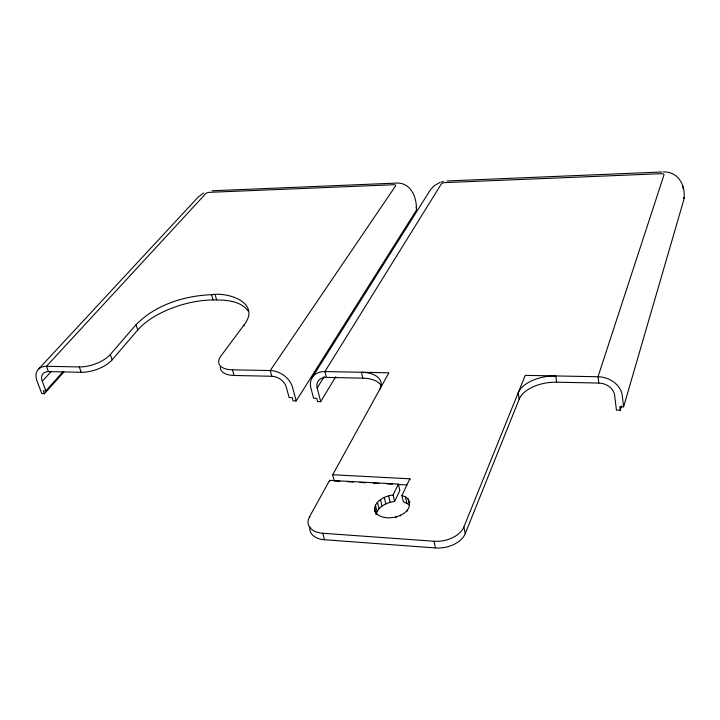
<?xml version="1.0" encoding="UTF-8"?>
<svg xmlns="http://www.w3.org/2000/svg" width="720" height="720" viewBox="0 0 720 720"><rect width="100%" height="100%" fill="white"/><g stroke="black" fill="none" stroke-linecap="round" stroke-linejoin="round"><path stroke-width="1.08" d="M663.399 171.963C678.375 171.315 686.16 185.994 683.838 199.692L623.601 406.836L619.803 406.728L620.226 410.274L616.437 410.157L614.601 395.19A14.508 11.421 17.2 0 0 598.824 383.058L556.668 382.185A32.121 17.775 -7.7 0 0 519.201 399.15L465.219 533.7A24.093 15.255 -11.3 0 1 435.474 547.947L324.531 539.739A23.256 14.229 -15.4 0 1 309.951 527.013M620.226 410.274L621.486 405.972M376.119 514.602C377.883 506.331 387.027 502.515 394.605 501.444L399.843 490.518L398.367 484.092L329.616 480.348L309.573 516.708L309.825 517.626M375.075 511.929C372.411 501.777 384.777 495.9 393.093 494.991L398.367 484.092M465.219 533.7L463.86 527.004L525.258 375.363L598.005 376.74A22.239 17.496 17.2 0 1 622.233 395.37L623.601 406.836M401.922 495.504L405.396 496.836L408.051 498.843L409.527 505.341L406.872 503.325L403.407 501.975L401.922 495.504L409.86 478.8L332.694 474.75L334.323 481.032L339.903 481.329M332.694 474.75L388.899 372.789L324.918 371.574A20.007 15.075 31.3 0 0 310.869 387.801L313.569 398.241L316.71 398.322L317.547 401.553L320.688 401.643L335.772 376.722M320.688 401.643L317.178 387.954L324.252 376.497M220.329 366.705A24.03 11.817 -16 0 0 234.099 375.471L271.8 376.263A12.825 9.486 33.4 0 1 286.326 387.198L289.125 397.557L292.212 397.647L293.076 400.851L296.172 400.941L416.259 210.42A18.873 7.929 -11.9 0 0 416.052 207.297M312.021 377.82L430.146 190.242L433.782 185.994L439.947 182.439M234.099 375.471L232.443 369.828A24.084 11.754 -16 0 1 220.923 356.031L243.882 325.152C261.396 303.075 228.87 291.843 211.545 294.687C184.176 295.758 155.511 304.776 136.017 324.747L110.331 354.456A23.535 10.611 -18.9 0 1 79.299 366.93L46.458 366.309A18.369 12.348 39.7 0 0 37.053 381.141L41.805 393.615L44.406 393.696L63.891 371.997M374.85 511.002C381.735 525.123 417.033 515.439 408.051 498.843M44.406 393.696L43.281 390.744L45.891 390.816L42.273 381.267A11.988 8.064 39.7 0 1 48.438 371.61L81.225 372.294A23.481 10.665 -18.9 0 0 112.167 359.811L137.745 329.994A59.742 27.504 -16.8 0 1 163.773 311.58C179.208 304.497 196.038 300.177 213.075 299.916C225.405 299.916 240.75 300.402 248.562 311.517M45.891 390.816L63.126 371.646M42.273 381.267L51.336 371.331M38.394 369.279L198.396 196.848L203.688 192.996M441.036 182.052L443.367 181.431M212.157 190.782L395.514 183.123C409.869 181.827 416.394 195.669 416.439 208.278M447.093 180.963L661.941 171.99M232.443 369.828L270.225 370.539A19.656 14.544 33.4 0 1 292.536 387.351L296.172 400.941M317.178 387.954A13.059 9.837 31.3 0 1 326.376 377.397L362.799 378.153A29.844 15.894 -13.5 0 1 381.555 386.118M347.715 481.761L353.295 482.067M359.982 482.427L365.562 482.733M373.374 483.156L378.945 483.462M386.757 483.885L392.337 484.191M397.917 484.497L406.836 484.983M309.573 516.708A23.328 14.166 -15.4 0 0 322.767 533.259L434.007 541.251A24.174 15.201 -11.4 0 0 463.86 527.004M48.438 371.61L46.458 366.309L205.794 193.572A2.943 1.116 -15.1 0 1 209.061 192.348L393.957 184.716A3.132 1.26 -12 0 1 395.658 185.805L270.225 370.539L271.8 376.263M79.299 366.93L81.225 372.294M110.331 354.456L112.167 359.811M136.017 324.747L137.745 329.994M211.545 294.687L213.075 299.916M215.1 294.66L216.621 299.898M243.882 325.152L244.098 325.935M322.767 533.259L324.531 539.739M329.616 480.348L329.85 481.248M326.376 377.397L324.918 371.574L441.333 183.933A3.195 1.296 -11 0 1 444.672 182.619L661.473 173.673A3.501 1.44 -6.9 0 1 664.02 174.825L598.005 376.74L598.824 383.058M376.353 513.558L376.587 514.494M374.544 508.122L375.894 513.675M377.46 502.236L379.017 508.698M375.435 505.134L377.001 511.605M380.475 499.608L382.023 506.07M384.273 497.439L385.812 503.892M396.018 516.735L396.234 517.68M362.799 378.153L361.422 372.267A29.925 15.813 -13.5 0 1 379.674 389.529M388.602 495.855L390.123 502.317M393.093 494.991L394.605 501.444M400.437 515.106L400.653 516.051M405.396 496.836L406.872 503.325M407.304 510.174L407.52 511.11M409.653 501.354L409.86 502.29M409.86 478.8L410.067 479.727M434.007 541.251L435.474 547.947M519.201 399.15L518.157 392.904A32.211 17.694 -7.8 0 1 555.75 375.939L556.668 382.185M682.659 185.562L682.848 186.705M682.983 187.56L683.172 188.721M683.811 197.397A21.123 9.027 -6.6 0 1 684 198.567"/></g></svg>
